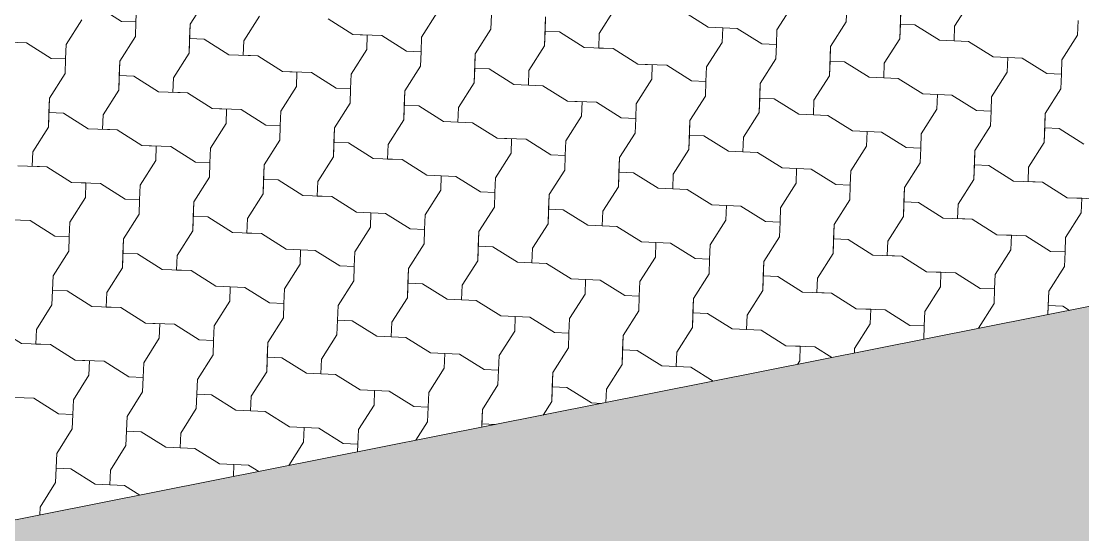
# Model space of a CAD drawing. Header units: metres. Extents: x -111189 to -108577, y -72951 to -72647.
# Drawn here: x -110709.098 to -110707.209, y -72944.428 to -72943.514 of the extents above; entities that cross this region are included whole.
import ezdxf

# ---------------------------------------------------------------- set-up
doc = ezdxf.new("R2010")
doc.units = ezdxf.units.M
doc.header["$MEASUREMENT"] = 0
doc.set_wipeout_variables(frame=1)
doc.linetypes.add('Dot & Dashed', pattern=[0.670278, 0.3175, -0.176389, 0, -0.176389])
doc.linetypes.add('Wipeout_Contour', pattern=[1, 0, -1])
for name, color, linetype in [('Planta Piso -1_1_01 - TERRENO PROPOSTO', 7, 'Continuous'), ('Planta Piso RC_1_0', 7, 'Continuous'), ('Planta Piso RC_1_02 - ESTRADAS', 7, 'Continuous'), ('Planta Piso RC_1_02 - PASSEIOS', 7, 'Continuous')]:
    doc.layers.add(name, color=color, linetype=linetype)

# ---------------------------------------------------------------- blocks, each defined once
blk = doc.blocks.new('*X142', base_point=(-110724.9594, -72968.689))
at = {"layer": 'Planta Piso RC_1_02 - PASSEIOS', "color": 253, "linetype": 'Continuous', "lineweight": 9, "ltscale": 1000}
for p, q in [((-110708.7972, -72943.5195), (-110708.7696, -72943.4758)), ((-110708.7972, -72943.5195), (-110708.7696, -72943.4758)), ((-110708.9634, -72943.4871), (-110708.9196, -72943.5147)), ((-110708.8927, -72943.4899), (-110708.8938, -72943.5157)), ((-110708.0694, -72943.5364), (-110708.0418, -72943.4926)), ((-110708.0694, -72943.5364), (-110708.0418, -72943.4926)), ((-110707.7533, -72943.5299), (-110707.7256, -72943.4862)), ((-110707.6301, -72943.5158), (-110707.6291, -72943.49)), ((-110707.6301, -72943.5158), (-110707.6291, -72943.49)), ((-110707.5346, -72943.5455), (-110707.5326, -72943.4938)), ((-110707.5326, -72943.4938), (-110707.5336, -72943.5197)), ((-110707.4371, -72943.5235), (-110707.4095, -72943.4797)), ((-110707.4371, -72943.5235), (-110707.4095, -72943.4797)), ((-110709.0179, -72943.5557), (-110708.9903, -72943.5119)), ((-110708.9196, -72943.5147), (-110708.8938, -72943.5157)), ((-110708.7017, -72943.5492), (-110708.6741, -72943.5055)), ((-110708.7017, -72943.5492), (-110708.6741, -72943.5055)), ((-110708.5517, -72943.5103), (-110708.508, -72943.5379)), ((-110708.5517, -72943.5103), (-110708.508, -72943.5379)), ((-110708.3856, -72943.5428), (-110708.3579, -72943.499)), ((-110708.2625, -72943.5287), (-110708.2614, -72943.5028)), ((-110708.2625, -72943.5287), (-110708.2614, -72943.5028)), ((-110708.167, -72943.5584), (-110708.1649, -72943.5067)), ((-110708.1649, -72943.5067), (-110708.1659, -72943.5325)), ((-110707.9194, -72943.4974), (-110707.8756, -72943.5251)), ((-110707.9194, -72943.4974), (-110707.8756, -72943.5251)), ((-110707.2185, -72943.5391), (-110707.2175, -72943.5132)), ((-110708.8948, -72943.5416), (-110708.8938, -72943.5157)), ((-110708.8948, -72943.5416), (-110708.8938, -72943.5157)), ((-110708.7993, -72943.5713), (-110708.7972, -72943.5195)), ((-110708.7972, -72943.5195), (-110708.7983, -72943.5454)), ((-110708.2901, -72943.5725), (-110708.2625, -72943.5287)), ((-110708.2901, -72943.5725), (-110708.2625, -72943.5287)), ((-110708.167, -72943.5584), (-110708.1659, -72943.5325)), ((-110708.1401, -72943.5336), (-110708.1659, -72943.5325)), ((-110708.1401, -72943.5336), (-110708.0963, -72943.5612)), ((-110707.8756, -72943.5251), (-110707.8498, -72943.5261)), ((-110707.8756, -72943.5251), (-110707.8239, -72943.5271)), ((-110707.8508, -72943.552), (-110707.8498, -72943.5261)), ((-110707.8239, -72943.5271), (-110707.7801, -72943.5548)), ((-110707.7533, -72943.5299), (-110707.7543, -72943.5558)), ((-110707.6578, -72943.5596), (-110707.6301, -72943.5158)), ((-110707.6578, -72943.5596), (-110707.6301, -72943.5158)), ((-110707.5346, -72943.5455), (-110707.5336, -72943.5197)), ((-110707.5078, -72943.5207), (-110707.5336, -72943.5197)), ((-110707.5078, -72943.5207), (-110707.464, -72943.5483)), ((-110707.4371, -72943.5235), (-110707.4381, -72943.5493)), ((-110707.4371, -72943.5235), (-110707.4381, -72943.5493)), ((-110709.1403, -72943.5508), (-110709.0886, -72943.5529)), ((-110709.0886, -72943.5529), (-110709.0448, -72943.5805)), ((-110708.9224, -72943.5854), (-110708.8948, -72943.5416)), ((-110708.9224, -72943.5854), (-110708.8948, -72943.5416)), ((-110708.7993, -72943.5713), (-110708.7983, -72943.5454)), ((-110708.7724, -72943.5464), (-110708.7983, -72943.5454)), ((-110708.7724, -72943.5464), (-110708.7286, -72943.5741)), ((-110708.7017, -72943.5492), (-110708.7028, -72943.5751)), ((-110708.7017, -72943.5492), (-110708.7028, -72943.5751)), ((-110708.508, -72943.5379), (-110708.4821, -72943.539)), ((-110708.508, -72943.5379), (-110708.4562, -72943.54)), ((-110708.4831, -72943.5648), (-110708.4821, -72943.539)), ((-110708.4562, -72943.54), (-110708.4125, -72943.5676)), ((-110708.3856, -72943.5428), (-110708.3866, -72943.5687)), ((-110708.0694, -72943.5364), (-110708.0704, -72943.5622)), ((-110708.0694, -72943.5364), (-110708.0704, -72943.5622)), ((-110707.8784, -72943.5957), (-110707.8508, -72943.552)), ((-110707.5623, -72943.5893), (-110707.5346, -72943.5455)), ((-110707.5623, -72943.5893), (-110707.5346, -72943.5455)), ((-110707.464, -72943.5483), (-110707.4123, -72943.5504)), ((-110707.4123, -72943.5504), (-110707.4381, -72943.5493)), ((-110707.4123, -72943.5504), (-110707.3685, -72943.578)), ((-110707.4123, -72943.5504), (-110707.3685, -72943.578)), ((-110707.2461, -72943.5829), (-110707.2185, -72943.5391)), ((-110709.0179, -72943.5557), (-110709.0189, -72943.5815)), ((-110708.8269, -72943.615), (-110708.7993, -72943.5713)), ((-110708.8269, -72943.615), (-110708.7993, -72943.5713)), ((-110708.5108, -72943.6086), (-110708.4831, -72943.5648)), ((-110708.4125, -72943.5676), (-110708.3866, -72943.5687)), ((-110708.3876, -72943.5945), (-110708.3866, -72943.5687)), ((-110708.3876, -72943.5945), (-110708.3866, -72943.5687)), ((-110708.1946, -72943.6022), (-110708.167, -72943.5584)), ((-110708.1946, -72943.6022), (-110708.167, -72943.5584)), ((-110708.0963, -72943.5612), (-110708.0446, -72943.5632)), ((-110708.0446, -72943.5632), (-110708.0704, -72943.5622)), ((-110708.0446, -72943.5632), (-110708.0008, -72943.5909)), ((-110708.0446, -72943.5632), (-110708.0008, -72943.5909)), ((-110707.7801, -72943.5548), (-110707.7543, -72943.5558)), ((-110707.7553, -72943.5816), (-110707.7543, -72943.5558)), ((-110707.7553, -72943.5816), (-110707.7543, -72943.5558)), ((-110707.6598, -72943.6113), (-110707.6578, -72943.5596)), ((-110707.6578, -72943.5596), (-110707.6588, -72943.5855)), ((-110709.0448, -72943.5805), (-110709.0189, -72943.5815)), ((-110709.02, -72943.6074), (-110709.0189, -72943.5815)), ((-110709.02, -72943.6074), (-110709.0189, -72943.5815)), ((-110708.9245, -72943.6371), (-110708.9224, -72943.5854)), ((-110708.9224, -72943.5854), (-110708.9234, -72943.6112)), ((-110708.7286, -72943.5741), (-110708.6769, -72943.5761)), ((-110708.6769, -72943.5761), (-110708.7028, -72943.5751)), ((-110708.6769, -72943.5761), (-110708.6331, -72943.6038)), ((-110708.6769, -72943.5761), (-110708.6331, -72943.6038)), ((-110708.2921, -72943.6242), (-110708.2901, -72943.5725)), ((-110708.2901, -72943.5725), (-110708.2911, -72943.5983)), ((-110708.0008, -72943.5909), (-110707.975, -72943.5919)), ((-110708.0008, -72943.5909), (-110707.9491, -72943.5929)), ((-110707.7829, -72943.6254), (-110707.7553, -72943.5816)), ((-110707.7829, -72943.6254), (-110707.7553, -72943.5816)), ((-110707.6598, -72943.6113), (-110707.6588, -72943.5855)), ((-110707.6329, -72943.5865), (-110707.6588, -72943.5855)), ((-110707.6329, -72943.5865), (-110707.5892, -72943.6141)), ((-110707.5623, -72943.5893), (-110707.5633, -72943.6152)), ((-110707.5623, -72943.5893), (-110707.5633, -72943.6152)), ((-110707.3685, -72943.578), (-110707.3426, -72943.579)), ((-110707.3685, -72943.578), (-110707.3168, -72943.5801)), ((-110707.3437, -72943.6049), (-110707.3426, -72943.579)), ((-110707.3168, -72943.5801), (-110707.273, -72943.6077)), ((-110707.2461, -72943.5829), (-110707.2471, -72943.6087)), ((-110709.0476, -72943.6512), (-110709.02, -72943.6074)), ((-110709.0476, -72943.6512), (-110709.02, -72943.6074)), ((-110708.6331, -72943.6038), (-110708.6073, -72943.6048)), ((-110708.6331, -72943.6038), (-110708.5814, -72943.6058)), ((-110708.6083, -72943.6306), (-110708.6073, -72943.6048)), ((-110708.5814, -72943.6058), (-110708.5376, -72943.6334)), ((-110708.5108, -72943.6086), (-110708.5118, -72943.6345)), ((-110708.4153, -72943.6383), (-110708.3876, -72943.5945)), ((-110708.4153, -72943.6383), (-110708.3876, -72943.5945)), ((-110708.2921, -72943.6242), (-110708.2911, -72943.5983)), ((-110708.2653, -72943.5994), (-110708.2911, -72943.5983)), ((-110708.2653, -72943.5994), (-110708.2215, -72943.627)), ((-110708.1946, -72943.6022), (-110708.1956, -72943.628)), ((-110708.1946, -72943.6022), (-110708.1956, -72943.628)), ((-110707.976, -72943.6178), (-110707.975, -72943.5919)), ((-110707.9491, -72943.5929), (-110707.9053, -72943.6206)), ((-110707.8784, -72943.5957), (-110707.8795, -72943.6216)), ((-110707.3713, -72943.6487), (-110707.3437, -72943.6049)), ((-110707.273, -72943.6077), (-110707.2471, -72943.6087)), ((-110707.2482, -72943.6346), (-110707.2471, -72943.6087)), ((-110707.2482, -72943.6346), (-110707.2471, -72943.6087)), ((-110708.9245, -72943.6371), (-110708.9234, -72943.6112)), ((-110708.8976, -72943.6122), (-110708.9234, -72943.6112)), ((-110708.8976, -72943.6122), (-110708.8538, -72943.6399)), ((-110708.8269, -72943.615), (-110708.8279, -72943.6409)), ((-110708.8269, -72943.615), (-110708.8279, -72943.6409)), ((-110708.3198, -72943.668), (-110708.2921, -72943.6242)), ((-110708.3198, -72943.668), (-110708.2921, -72943.6242)), ((-110708.2215, -72943.627), (-110708.1698, -72943.6291)), ((-110708.1698, -72943.6291), (-110708.1956, -72943.628)), ((-110708.0036, -72943.6615), (-110707.976, -72943.6178)), ((-110707.9053, -72943.6206), (-110707.8795, -72943.6216)), ((-110707.8805, -72943.6475), (-110707.8795, -72943.6216)), ((-110707.8805, -72943.6475), (-110707.8795, -72943.6216)), ((-110707.785, -72943.6771), (-110707.7829, -72943.6254)), ((-110707.7829, -72943.6254), (-110707.784, -72943.6513)), ((-110707.6875, -72943.6551), (-110707.6598, -72943.6113)), ((-110707.6875, -72943.6551), (-110707.6598, -72943.6113)), ((-110707.5892, -72943.6141), (-110707.5374, -72943.6162)), ((-110707.5374, -72943.6162), (-110707.5633, -72943.6152)), ((-110707.5374, -72943.6162), (-110707.4937, -72943.6438)), ((-110707.5374, -72943.6162), (-110707.4937, -72943.6438)), ((-110708.9521, -72943.6808), (-110708.9245, -72943.6371)), ((-110708.9521, -72943.6808), (-110708.9245, -72943.6371)), ((-110708.8538, -72943.6399), (-110708.8021, -72943.6419)), ((-110708.8021, -72943.6419), (-110708.8279, -72943.6409)), ((-110708.8021, -72943.6419), (-110708.7583, -72943.6696)), ((-110708.8021, -72943.6419), (-110708.7583, -72943.6696)), ((-110708.6359, -72943.6744), (-110708.6083, -72943.6306)), ((-110708.5376, -72943.6334), (-110708.5118, -72943.6345)), ((-110708.5128, -72943.6603), (-110708.5118, -72943.6345)), ((-110708.5128, -72943.6603), (-110708.5118, -72943.6345)), ((-110708.4173, -72943.69), (-110708.4153, -72943.6383)), ((-110708.4153, -72943.6383), (-110708.4163, -72943.6641)), ((-110708.1698, -72943.6291), (-110708.126, -72943.6567)), ((-110708.1698, -72943.6291), (-110708.126, -72943.6567)), ((-110707.9081, -72943.6912), (-110707.8805, -72943.6475)), ((-110707.9081, -72943.6912), (-110707.8805, -72943.6475)), ((-110707.4937, -72943.6438), (-110707.4678, -72943.6448)), ((-110707.4937, -72943.6438), (-110707.4419, -72943.6459)), ((-110707.4688, -72943.6707), (-110707.4678, -72943.6448)), ((-110707.4419, -72943.6459), (-110707.3982, -72943.6735)), ((-110707.2758, -72943.6783), (-110707.2482, -72943.6346)), ((-110707.2758, -72943.6783), (-110707.2482, -72943.6346)), ((-110709.0496, -72943.7029), (-110709.0476, -72943.6512)), ((-110709.0476, -72943.6512), (-110709.0486, -72943.677)), ((-110708.5404, -72943.7041), (-110708.5128, -72943.6603)), ((-110708.5404, -72943.7041), (-110708.5128, -72943.6603)), ((-110708.4173, -72943.69), (-110708.4163, -72943.6641)), ((-110708.3904, -72943.6652), (-110708.4163, -72943.6641)), ((-110708.3904, -72943.6652), (-110708.3467, -72943.6928)), ((-110708.126, -72943.6567), (-110708.1001, -72943.6577)), ((-110708.126, -72943.6567), (-110708.0743, -72943.6587)), ((-110708.1012, -72943.6836), (-110708.1001, -72943.6577)), ((-110708.0743, -72943.6587), (-110708.0305, -72943.6864)), ((-110708.0036, -72943.6615), (-110708.0046, -72943.6874)), ((-110707.785, -72943.6771), (-110707.784, -72943.6513)), ((-110707.7581, -72943.6523), (-110707.784, -72943.6513)), ((-110707.7581, -72943.6523), (-110707.7143, -72943.6799)), ((-110707.6875, -72943.6551), (-110707.6885, -72943.681)), ((-110707.6875, -72943.6551), (-110707.6885, -72943.681)), ((-110707.3713, -72943.6487), (-110707.3723, -72943.6745)), ((-110709.0496, -72943.7029), (-110709.0486, -72943.677)), ((-110709.0228, -72943.678), (-110709.0486, -72943.677)), ((-110709.0228, -72943.678), (-110708.979, -72943.7057)), ((-110708.9521, -72943.6808), (-110708.9531, -72943.7067)), ((-110708.9521, -72943.6808), (-110708.9531, -72943.7067)), ((-110708.7583, -72943.6696), (-110708.7325, -72943.6706)), ((-110708.7583, -72943.6696), (-110708.7066, -72943.6716)), ((-110708.7335, -72943.6964), (-110708.7325, -72943.6706)), ((-110708.7066, -72943.6716), (-110708.6628, -72943.6992)), ((-110708.6359, -72943.6744), (-110708.637, -72943.7003)), ((-110708.3198, -72943.668), (-110708.3208, -72943.6938)), ((-110708.3198, -72943.668), (-110708.3208, -72943.6938)), ((-110708.1288, -72943.7273), (-110708.1012, -72943.6836)), ((-110707.8126, -72943.7209), (-110707.785, -72943.6771)), ((-110707.8126, -72943.7209), (-110707.785, -72943.6771)), ((-110707.7143, -72943.6799), (-110707.6626, -72943.682)), ((-110707.6626, -72943.682), (-110707.6885, -72943.681)), ((-110707.6626, -72943.682), (-110707.6188, -72943.7096)), ((-110707.6626, -72943.682), (-110707.6188, -72943.7096)), ((-110707.4965, -72943.7145), (-110707.4688, -72943.6707)), ((-110707.3982, -72943.6735), (-110707.3723, -72943.6745)), ((-110707.3733, -72943.7004), (-110707.3723, -72943.6745)), ((-110707.3733, -72943.7004), (-110707.3723, -72943.6745)), ((-110707.2778, -72943.7301), (-110707.2758, -72943.6783)), ((-110707.2758, -72943.6783), (-110707.2768, -72943.7042)), ((-110709.0773, -72943.7467), (-110709.0496, -72943.7029)), ((-110709.0773, -72943.7467), (-110709.0496, -72943.7029)), ((-110708.7611, -72943.7402), (-110708.7335, -72943.6964)), ((-110708.6628, -72943.6992), (-110708.637, -72943.7003)), ((-110708.638, -72943.7261), (-110708.637, -72943.7003)), ((-110708.638, -72943.7261), (-110708.637, -72943.7003)), ((-110708.5425, -72943.7558), (-110708.5404, -72943.7041)), ((-110708.5404, -72943.7041), (-110708.5415, -72943.73)), ((-110708.445, -72943.7338), (-110708.4173, -72943.69)), ((-110708.445, -72943.7338), (-110708.4173, -72943.69)), ((-110708.3467, -72943.6928), (-110708.2949, -72943.6949)), ((-110708.2949, -72943.6949), (-110708.3208, -72943.6938)), ((-110708.2949, -72943.6949), (-110708.2512, -72943.7225)), ((-110708.2949, -72943.6949), (-110708.2512, -72943.7225)), ((-110708.0305, -72943.6864), (-110708.0046, -72943.6874)), ((-110708.0057, -72943.7133), (-110708.0046, -72943.6874)), ((-110708.0057, -72943.7133), (-110708.0046, -72943.6874)), ((-110707.9102, -72943.7429), (-110707.9081, -72943.6912)), ((-110707.9081, -72943.6912), (-110707.9091, -72943.7171)), ((-110707.401, -72943.7442), (-110707.3733, -72943.7004)), ((-110707.401, -72943.7442), (-110707.3733, -72943.7004)), ((-110707.2778, -72943.7301), (-110707.2768, -72943.7042)), ((-110707.251, -72943.7052), (-110707.2768, -72943.7042)), ((-110708.979, -72943.7057), (-110708.9273, -72943.7077)), ((-110708.9273, -72943.7077), (-110708.9531, -72943.7067)), ((-110708.9273, -72943.7077), (-110708.8835, -72943.7354)), ((-110708.9273, -72943.7077), (-110708.8835, -72943.7354)), ((-110708.2512, -72943.7225), (-110708.2253, -72943.7235)), ((-110708.2512, -72943.7225), (-110708.1994, -72943.7245)), ((-110708.0333, -72943.757), (-110708.0057, -72943.7133)), ((-110708.0333, -72943.757), (-110708.0057, -72943.7133)), ((-110707.9102, -72943.7429), (-110707.9091, -72943.7171)), ((-110707.8833, -72943.7181), (-110707.9091, -72943.7171)), ((-110707.8833, -72943.7181), (-110707.8395, -72943.7457)), ((-110707.8126, -72943.7209), (-110707.8137, -72943.7468)), ((-110707.8126, -72943.7209), (-110707.8137, -72943.7468)), ((-110707.6188, -72943.7096), (-110707.593, -72943.7106)), ((-110707.6188, -72943.7096), (-110707.5671, -72943.7117)), ((-110707.594, -72943.7365), (-110707.593, -72943.7106)), ((-110707.5671, -72943.7117), (-110707.5234, -72943.7393)), ((-110707.4965, -72943.7145), (-110707.4975, -72943.7403)), ((-110707.251, -72943.7052), (-110707.2072, -72943.7329)), ((-110708.8835, -72943.7354), (-110708.8576, -72943.7364)), ((-110708.8835, -72943.7354), (-110708.8318, -72943.7374)), ((-110708.8587, -72943.7623), (-110708.8576, -72943.7364)), ((-110708.8318, -72943.7374), (-110708.788, -72943.7651)), ((-110708.7611, -72943.7402), (-110708.7621, -72943.7661)), ((-110708.6656, -72943.7699), (-110708.638, -72943.7261)), ((-110708.6656, -72943.7699), (-110708.638, -72943.7261)), ((-110708.5425, -72943.7558), (-110708.5415, -72943.73)), ((-110708.5156, -72943.731), (-110708.5415, -72943.73)), ((-110708.5156, -72943.731), (-110708.4718, -72943.7586)), ((-110708.445, -72943.7338), (-110708.446, -72943.7596)), ((-110708.445, -72943.7338), (-110708.446, -72943.7596)), ((-110708.2263, -72943.7494), (-110708.2253, -72943.7235)), ((-110708.1994, -72943.7245), (-110708.1557, -72943.7522)), ((-110708.1288, -72943.7273), (-110708.1298, -72943.7532)), ((-110707.6216, -72943.7803), (-110707.594, -72943.7365)), ((-110707.5234, -72943.7393), (-110707.4975, -72943.7403)), ((-110707.4985, -72943.7662), (-110707.4975, -72943.7403)), ((-110707.4985, -72943.7662), (-110707.4975, -72943.7403)), ((-110707.3055, -72943.7738), (-110707.2778, -72943.7301)), ((-110707.3055, -72943.7738), (-110707.2778, -72943.7301)), ((-110709.0773, -72943.7467), (-110709.0783, -72943.7725)), ((-110709.0773, -72943.7467), (-110709.0783, -72943.7725)), ((-110708.5701, -72943.7996), (-110708.5425, -72943.7558)), ((-110708.5701, -72943.7996), (-110708.5425, -72943.7558)), ((-110708.4718, -72943.7586), (-110708.4201, -72943.7607)), ((-110708.4201, -72943.7607), (-110708.446, -72943.7596)), ((-110708.4201, -72943.7607), (-110708.3763, -72943.7883)), ((-110708.4201, -72943.7607), (-110708.3763, -72943.7883)), ((-110708.254, -72943.7931), (-110708.2263, -72943.7494)), ((-110708.1557, -72943.7522), (-110708.1298, -72943.7532)), ((-110708.1308, -72943.7791), (-110708.1298, -72943.7532)), ((-110708.1308, -72943.7791), (-110708.1298, -72943.7532)), ((-110708.0353, -72943.8088), (-110708.0333, -72943.757)), ((-110708.0333, -72943.757), (-110708.0343, -72943.7829)), ((-110707.9378, -72943.7867), (-110707.9102, -72943.7429)), ((-110707.9378, -72943.7867), (-110707.9102, -72943.7429)), ((-110707.8395, -72943.7457), (-110707.7878, -72943.7478)), ((-110707.7878, -72943.7478), (-110707.8137, -72943.7468)), ((-110707.7878, -72943.7478), (-110707.744, -72943.7754)), ((-110707.7878, -72943.7478), (-110707.744, -72943.7754)), ((-110707.403, -72943.7959), (-110707.401, -72943.7442)), ((-110707.401, -72943.7442), (-110707.402, -72943.77)), ((-110709.1042, -72943.7715), (-110709.0524, -72943.7735)), ((-110709.0524, -72943.7735), (-110709.0783, -72943.7725)), ((-110709.0524, -72943.7735), (-110709.0087, -72943.8012)), ((-110709.0524, -72943.7735), (-110709.0087, -72943.8012)), ((-110708.8863, -72943.806), (-110708.8587, -72943.7623)), ((-110708.788, -72943.7651), (-110708.7621, -72943.7661)), ((-110708.7632, -72943.7919), (-110708.7621, -72943.7661)), ((-110708.7632, -72943.7919), (-110708.7621, -72943.7661)), ((-110708.6677, -72943.8216), (-110708.6656, -72943.7699)), ((-110708.6656, -72943.7699), (-110708.6666, -72943.7958)), ((-110708.1585, -72943.8228), (-110708.1308, -72943.7791)), ((-110708.1585, -72943.8228), (-110708.1308, -72943.7791)), ((-110707.744, -72943.7754), (-110707.7182, -72943.7765)), ((-110707.744, -72943.7754), (-110707.6923, -72943.7775)), ((-110707.7192, -72943.8023), (-110707.7182, -72943.7765)), ((-110707.6923, -72943.7775), (-110707.6485, -72943.8051)), ((-110707.5262, -72943.81), (-110707.4985, -72943.7662)), ((-110707.5262, -72943.81), (-110707.4985, -72943.7662)), ((-110707.403, -72943.7959), (-110707.402, -72943.77)), ((-110707.3761, -72943.771), (-110707.402, -72943.77)), ((-110707.3761, -72943.771), (-110707.3324, -72943.7987)), ((-110707.3055, -72943.7738), (-110707.3065, -72943.7997)), ((-110707.3055, -72943.7738), (-110707.3065, -72943.7997)), ((-110708.7908, -72943.8357), (-110708.7632, -72943.7919)), ((-110708.7908, -72943.8357), (-110708.7632, -72943.7919)), ((-110708.6677, -72943.8216), (-110708.6666, -72943.7958)), ((-110708.6408, -72943.7968), (-110708.6666, -72943.7958)), ((-110708.6408, -72943.7968), (-110708.597, -72943.8244)), ((-110708.3763, -72943.7883), (-110708.3505, -72943.7893)), ((-110708.3763, -72943.7883), (-110708.3246, -72943.7904)), ((-110708.3515, -72943.8152), (-110708.3505, -72943.7893)), ((-110708.3246, -72943.7904), (-110708.2809, -72943.818)), ((-110708.254, -72943.7931), (-110708.255, -72943.819)), ((-110708.0353, -72943.8088), (-110708.0343, -72943.7829)), ((-110708.0085, -72943.7839), (-110708.0343, -72943.7829)), ((-110708.0085, -72943.7839), (-110707.9647, -72943.8115)), ((-110707.9378, -72943.7867), (-110707.9388, -72943.8126)), ((-110707.9378, -72943.7867), (-110707.9388, -72943.8126)), ((-110707.6216, -72943.7803), (-110707.6227, -72943.8061)), ((-110707.4307, -72943.8396), (-110707.403, -72943.7959)), ((-110707.4307, -72943.8396), (-110707.403, -72943.7959)), ((-110707.3324, -72943.7987), (-110707.2806, -72943.8007)), ((-110709.0087, -72943.8012), (-110708.9828, -72943.8022)), ((-110709.0087, -72943.8012), (-110708.9569, -72943.8032)), ((-110708.9838, -72943.8281), (-110708.9828, -72943.8022)), ((-110708.9569, -72943.8032), (-110708.9132, -72943.8309)), ((-110708.8863, -72943.806), (-110708.8873, -72943.8319)), ((-110708.5701, -72943.7996), (-110708.5712, -72943.8254)), ((-110708.5701, -72943.7996), (-110708.5712, -72943.8254)), ((-110708.3791, -72943.859), (-110708.3515, -72943.8152)), ((-110708.063, -72943.8525), (-110708.0353, -72943.8088)), ((-110708.063, -72943.8525), (-110708.0353, -72943.8088)), ((-110707.9647, -72943.8115), (-110707.913, -72943.8136)), ((-110707.913, -72943.8136), (-110707.9388, -72943.8126)), ((-110707.913, -72943.8136), (-110707.8692, -72943.8412)), ((-110707.913, -72943.8136), (-110707.8692, -72943.8412)), ((-110707.7468, -72943.8461), (-110707.7192, -72943.8023)), ((-110707.6485, -72943.8051), (-110707.6227, -72943.8061)), ((-110707.6237, -72943.832), (-110707.6227, -72943.8061)), ((-110707.6237, -72943.832), (-110707.6227, -72943.8061)), ((-110707.5282, -72943.8617), (-110707.5262, -72943.81)), ((-110707.5262, -72943.81), (-110707.5272, -72943.8358)), ((-110707.2806, -72943.8007), (-110707.3065, -72943.7997)), ((-110707.2806, -72943.8007), (-110707.2369, -72943.8284)), ((-110707.2806, -72943.8007), (-110707.2369, -72943.8284)), ((-110709.0115, -72943.8718), (-110708.9838, -72943.8281)), ((-110708.9132, -72943.8309), (-110708.8873, -72943.8319)), ((-110708.8883, -72943.8577), (-110708.8873, -72943.8319)), ((-110708.8883, -72943.8577), (-110708.8873, -72943.8319)), ((-110708.7928, -72943.8874), (-110708.7908, -72943.8357)), ((-110708.7908, -72943.8357), (-110708.7918, -72943.8616)), ((-110708.6953, -72943.8654), (-110708.6677, -72943.8216)), ((-110708.6953, -72943.8654), (-110708.6677, -72943.8216)), ((-110708.597, -72943.8244), (-110708.5453, -72943.8265)), ((-110708.5453, -72943.8265), (-110708.5712, -72943.8254)), ((-110708.5453, -72943.8265), (-110708.5015, -72943.8541)), ((-110708.5453, -72943.8265), (-110708.5015, -72943.8541)), ((-110708.2809, -72943.818), (-110708.255, -72943.819)), ((-110708.256, -72943.8449), (-110708.255, -72943.819)), ((-110708.256, -72943.8449), (-110708.255, -72943.819)), ((-110708.1605, -72943.8746), (-110708.1585, -72943.8228)), ((-110708.1585, -72943.8228), (-110708.1595, -72943.8487)), ((-110707.6513, -72943.8758), (-110707.6237, -72943.832)), ((-110707.6513, -72943.8758), (-110707.6237, -72943.832)), ((-110707.5282, -72943.8617), (-110707.5272, -72943.8358)), ((-110707.5013, -72943.8368), (-110707.5272, -72943.8358)), ((-110707.2369, -72943.8284), (-110707.211, -72943.8294)), ((-110707.2369, -72943.8284), (-110707.1852, -72943.8304)), ((-110707.212, -72943.8552), (-110707.211, -72943.8294)), ((-110708.5015, -72943.8541), (-110708.4757, -72943.8551)), ((-110708.5015, -72943.8541), (-110708.4498, -72943.8562)), ((-110708.4767, -72943.881), (-110708.4757, -72943.8551)), ((-110708.2837, -72943.8886), (-110708.256, -72943.8449)), ((-110708.2837, -72943.8886), (-110708.256, -72943.8449)), ((-110708.1605, -72943.8746), (-110708.1595, -72943.8487)), ((-110708.1336, -72943.8497), (-110708.1595, -72943.8487)), ((-110708.1336, -72943.8497), (-110708.0899, -72943.8774)), ((-110708.063, -72943.8525), (-110708.064, -72943.8784)), ((-110708.063, -72943.8525), (-110708.064, -72943.8784)), ((-110707.8692, -72943.8412), (-110707.8433, -72943.8423)), ((-110707.8692, -72943.8412), (-110707.8175, -72943.8433)), ((-110707.8444, -72943.8681), (-110707.8433, -72943.8423)), ((-110707.8175, -72943.8433), (-110707.7737, -72943.8709)), ((-110707.7468, -72943.8461), (-110707.7478, -72943.8719)), ((-110707.5013, -72943.8368), (-110707.4575, -72943.8645)), ((-110707.4307, -72943.8396), (-110707.4317, -72943.8655)), ((-110707.4307, -72943.8396), (-110707.4317, -72943.8655)), ((-110707.2397, -72943.899), (-110707.212, -72943.8552)), ((-110709.1338, -72943.867), (-110709.0821, -72943.869)), ((-110709.0821, -72943.869), (-110709.0384, -72943.8967)), ((-110709.0115, -72943.8718), (-110709.0125, -72943.8977)), ((-110708.916, -72943.9015), (-110708.8883, -72943.8577)), ((-110708.916, -72943.9015), (-110708.8883, -72943.8577)), ((-110708.7928, -72943.8874), (-110708.7918, -72943.8616)), ((-110708.766, -72943.8626), (-110708.7918, -72943.8616)), ((-110708.766, -72943.8626), (-110708.7222, -72943.8902)), ((-110708.6953, -72943.8654), (-110708.6963, -72943.8913)), ((-110708.6953, -72943.8654), (-110708.6963, -72943.8913)), ((-110708.4498, -72943.8562), (-110708.406, -72943.8838)), ((-110708.3791, -72943.859), (-110708.3802, -72943.8848)), ((-110707.872, -72943.9119), (-110707.8444, -72943.8681)), ((-110707.7737, -72943.8709), (-110707.7478, -72943.8719)), ((-110707.7489, -72943.8978), (-110707.7478, -72943.8719)), ((-110707.7489, -72943.8978), (-110707.7478, -72943.8719)), ((-110707.5558, -72943.9055), (-110707.5282, -72943.8617)), ((-110707.5558, -72943.9055), (-110707.5282, -72943.8617)), ((-110707.4575, -72943.8645), (-110707.4058, -72943.8665)), ((-110707.4058, -72943.8665), (-110707.4317, -72943.8655)), ((-110707.4058, -72943.8665), (-110707.3621, -72943.8942)), ((-110707.4058, -72943.8665), (-110707.3621, -72943.8942)), ((-110708.8205, -72943.9312), (-110708.7928, -72943.8874)), ((-110708.8205, -72943.9312), (-110708.7928, -72943.8874)), ((-110708.7222, -72943.8902), (-110708.6705, -72943.8923)), ((-110708.6705, -72943.8923), (-110708.6963, -72943.8913)), ((-110708.6705, -72943.8923), (-110708.6267, -72943.9199)), ((-110708.6705, -72943.8923), (-110708.6267, -72943.9199)), ((-110708.5043, -72943.9248), (-110708.4767, -72943.881)), ((-110708.406, -72943.8838), (-110708.3802, -72943.8848)), ((-110708.3812, -72943.9107), (-110708.3802, -72943.8848)), ((-110708.3812, -72943.9107), (-110708.3802, -72943.8848)), ((-110708.2857, -72943.9404), (-110708.2837, -72943.8886)), ((-110708.2837, -72943.8886), (-110708.2847, -72943.9145)), ((-110708.1882, -72943.9183), (-110708.1605, -72943.8746)), ((-110708.1882, -72943.9183), (-110708.1605, -72943.8746)), ((-110708.0899, -72943.8774), (-110708.0381, -72943.8794)), ((-110708.0381, -72943.8794), (-110708.064, -72943.8784)), ((-110708.0381, -72943.8794), (-110707.9944, -72943.907)), ((-110708.0381, -72943.8794), (-110707.9944, -72943.907)), ((-110707.6534, -72943.9275), (-110707.6513, -72943.8758)), ((-110707.6513, -72943.8758), (-110707.6524, -72943.9016)), ((-110709.0384, -72943.8967), (-110709.0125, -72943.8977)), ((-110709.0135, -72943.9236), (-110709.0125, -72943.8977)), ((-110709.0135, -72943.9236), (-110709.0125, -72943.8977)), ((-110708.918, -72943.9532), (-110708.916, -72943.9015)), ((-110708.916, -72943.9015), (-110708.917, -72943.9274)), ((-110708.4088, -72943.9544), (-110708.3812, -72943.9107)), ((-110708.4088, -72943.9544), (-110708.3812, -72943.9107)), ((-110707.9944, -72943.907), (-110707.9685, -72943.9081)), ((-110707.9944, -72943.907), (-110707.9427, -72943.9091)), ((-110707.9695, -72943.9339), (-110707.9685, -72943.9081)), ((-110707.9427, -72943.9091), (-110707.8989, -72943.9367)), ((-110707.872, -72943.9119), (-110707.873, -72943.9378)), ((-110707.7765, -72943.9416), (-110707.7489, -72943.8978)), ((-110707.7765, -72943.9416), (-110707.7489, -72943.8978)), ((-110707.6534, -72943.9275), (-110707.6524, -72943.9016)), ((-110707.6265, -72943.9027), (-110707.6524, -72943.9016)), ((-110707.6265, -72943.9027), (-110707.5827, -72943.9303)), ((-110707.5558, -72943.9055), (-110707.5569, -72943.9313)), ((-110707.5558, -72943.9055), (-110707.5569, -72943.9313)), ((-110707.3621, -72943.8942), (-110707.3362, -72943.8952)), ((-110707.3621, -72943.8942), (-110707.3103, -72943.8962)), ((-110707.3372, -72943.9211), (-110707.3362, -72943.8952)), ((-110707.3103, -72943.8962), (-110707.2666, -72943.9239)), ((-110707.2397, -72943.899), (-110707.2407, -72943.9249)), ((-110709.0412, -72943.9673), (-110709.0135, -72943.9236)), ((-110709.0412, -72943.9673), (-110709.0135, -72943.9236)), ((-110708.918, -72943.9532), (-110708.917, -72943.9274)), ((-110708.8911, -72943.9284), (-110708.917, -72943.9274)), ((-110708.8911, -72943.9284), (-110708.8474, -72943.956)), ((-110708.8205, -72943.9312), (-110708.8215, -72943.9571)), ((-110708.8205, -72943.9312), (-110708.8215, -72943.9571)), ((-110708.6267, -72943.9199), (-110708.6008, -72943.9209)), ((-110708.6267, -72943.9199), (-110708.575, -72943.922)), ((-110708.6019, -72943.9468), (-110708.6008, -72943.9209)), ((-110708.575, -72943.922), (-110708.5312, -72943.9496)), ((-110708.5043, -72943.9248), (-110708.5053, -72943.9506)), ((-110708.2857, -72943.9404), (-110708.2847, -72943.9145)), ((-110708.2588, -72943.9155), (-110708.2847, -72943.9145)), ((-110708.2588, -72943.9155), (-110708.215, -72943.9432)), ((-110708.1882, -72943.9183), (-110708.1892, -72943.9442)), ((-110708.1882, -72943.9183), (-110708.1892, -72943.9442)), ((-110707.681, -72943.9713), (-110707.6534, -72943.9275)), ((-110707.681, -72943.9713), (-110707.6534, -72943.9275)), ((-110707.5827, -72943.9303), (-110707.531, -72943.9323)), ((-110707.3649, -72943.9648), (-110707.3372, -72943.9211)), ((-110707.2666, -72943.9239), (-110707.2407, -72943.9249)), ((-110707.2417, -72943.9507), (-110707.2407, -72943.9249)), ((-110707.2417, -72943.9507), (-110707.2407, -72943.9249)), ((-110708.6295, -72943.9906), (-110708.6019, -72943.9468)), ((-110708.5312, -72943.9496), (-110708.5053, -72943.9506)), ((-110708.3133, -72943.9841), (-110708.2857, -72943.9404)), ((-110708.3133, -72943.9841), (-110708.2857, -72943.9404)), ((-110708.215, -72943.9432), (-110708.1633, -72943.9452)), ((-110708.1633, -72943.9452), (-110708.1892, -72943.9442)), ((-110708.1633, -72943.9452), (-110708.1196, -72943.9728)), ((-110708.1633, -72943.9452), (-110708.1196, -72943.9728)), ((-110707.9972, -72943.9777), (-110707.9695, -72943.9339)), ((-110707.8989, -72943.9367), (-110707.873, -72943.9378)), ((-110707.874, -72943.9636), (-110707.873, -72943.9378)), ((-110707.874, -72943.9636), (-110707.873, -72943.9378)), ((-110707.7786, -72943.9933), (-110707.7765, -72943.9416)), ((-110707.7765, -72943.9416), (-110707.7775, -72943.9674)), ((-110707.531, -72943.9323), (-110707.5569, -72943.9313)), ((-110707.531, -72943.9323), (-110707.4872, -72943.96)), ((-110707.531, -72943.9323), (-110707.4872, -72943.96)), ((-110709.0432, -72944.019), (-110709.0412, -72943.9673)), ((-110709.0412, -72943.9673), (-110709.0422, -72943.9932)), ((-110708.9457, -72943.997), (-110708.918, -72943.9532)), ((-110708.9457, -72943.997), (-110708.918, -72943.9532)), ((-110708.8474, -72943.956), (-110708.7956, -72943.9581)), ((-110708.7956, -72943.9581), (-110708.8215, -72943.9571)), ((-110708.7956, -72943.9581), (-110708.7519, -72943.9857)), ((-110708.7956, -72943.9581), (-110708.7519, -72943.9857)), ((-110708.5064, -72943.9765), (-110708.5053, -72943.9506)), ((-110708.5064, -72943.9765), (-110708.5053, -72943.9506)), ((-110708.4109, -72944.0062), (-110708.4088, -72943.9544)), ((-110708.4088, -72943.9544), (-110708.4099, -72943.9803)), ((-110707.9017, -72944.0074), (-110707.874, -72943.9636)), ((-110707.9017, -72944.0074), (-110707.874, -72943.9636)), ((-110707.7786, -72943.9933), (-110707.7775, -72943.9674)), ((-110707.7517, -72943.9685), (-110707.7775, -72943.9674)), ((-110707.7517, -72943.9685), (-110707.7079, -72943.9961)), ((-110707.4872, -72943.96), (-110707.4614, -72943.961)), ((-110707.4872, -72943.96), (-110707.4355, -72943.962)), ((-110707.4624, -72943.9869), (-110707.4614, -72943.961)), ((-110707.4355, -72943.962), (-110707.3917, -72943.9897)), ((-110707.3649, -72943.9648), (-110707.3659, -72943.9907)), ((-110707.2694, -72943.9945), (-110707.2417, -72943.9507)), ((-110707.2694, -72943.9945), (-110707.2417, -72943.9507)), ((-110708.7519, -72943.9857), (-110708.726, -72943.9867)), ((-110708.7519, -72943.9857), (-110708.7002, -72943.9878)), ((-110708.727, -72944.0126), (-110708.726, -72943.9867)), ((-110708.7002, -72943.9878), (-110708.6564, -72944.0154)), ((-110708.534, -72944.0203), (-110708.5064, -72943.9765)), ((-110708.534, -72944.0203), (-110708.5064, -72943.9765)), ((-110708.4109, -72944.0062), (-110708.4099, -72943.9803)), ((-110708.384, -72943.9813), (-110708.4099, -72943.9803)), ((-110708.384, -72943.9813), (-110708.3402, -72944.009)), ((-110708.3133, -72943.9841), (-110708.3144, -72944.01)), ((-110708.3133, -72943.9841), (-110708.3144, -72944.01)), ((-110708.1196, -72943.9728), (-110708.0937, -72943.9739)), ((-110708.1196, -72943.9728), (-110708.0678, -72943.9749)), ((-110708.0947, -72943.9997), (-110708.0937, -72943.9739)), ((-110708.0678, -72943.9749), (-110708.0241, -72944.0025)), ((-110707.9972, -72943.9777), (-110707.9982, -72944.0036)), ((-110707.681, -72943.9713), (-110707.682, -72943.9971)), ((-110707.681, -72943.9713), (-110707.682, -72943.9971)), ((-110707.49, -72944.0306), (-110707.4624, -72943.9869)), ((-110709.0432, -72944.019), (-110709.0422, -72943.9932)), ((-110709.0163, -72943.9942), (-110709.0422, -72943.9932)), ((-110709.0163, -72943.9942), (-110708.9725, -72944.0218)), ((-110708.9457, -72943.997), (-110708.9467, -72944.0229)), ((-110708.9457, -72943.997), (-110708.9467, -72944.0229)), ((-110708.6295, -72943.9906), (-110708.6305, -72944.0164)), ((-110708.4385, -72944.0499), (-110708.4109, -72944.0062)), ((-110708.4385, -72944.0499), (-110708.4109, -72944.0062)), ((-110708.1224, -72944.0435), (-110708.0947, -72943.9997)), ((-110708.0241, -72944.0025), (-110707.9982, -72944.0036)), ((-110707.9992, -72944.0294), (-110707.9982, -72944.0036)), ((-110707.9992, -72944.0294), (-110707.9982, -72944.0036)), ((-110707.8062, -72944.0371), (-110707.7786, -72943.9933)), ((-110707.8062, -72944.0371), (-110707.7786, -72943.9933)), ((-110707.7079, -72943.9961), (-110707.6562, -72943.9981)), ((-110707.6562, -72943.9981), (-110707.682, -72943.9971)), ((-110707.6562, -72943.9981), (-110707.6124, -72944.0258)), ((-110707.6562, -72943.9981), (-110707.6124, -72944.0258)), ((-110707.3917, -72943.9897), (-110707.3659, -72943.9907)), ((-110707.3669, -72944.0165), (-110707.3659, -72943.9907)), ((-110707.3669, -72944.0165), (-110707.3659, -72943.9907)), ((-110707.271, -72944.0363), (-110707.2694, -72943.9945)), ((-110707.2694, -72943.9945), (-110707.2704, -72944.0204)), ((-110709.0708, -72944.0628), (-110709.0432, -72944.019)), ((-110709.0708, -72944.0628), (-110709.0432, -72944.019)), ((-110708.9725, -72944.0218), (-110708.9208, -72944.0239)), ((-110708.9208, -72944.0239), (-110708.9467, -72944.0229)), ((-110708.9208, -72944.0239), (-110708.8771, -72944.0515)), ((-110708.9208, -72944.0239), (-110708.8771, -72944.0515)), ((-110708.7547, -72944.0564), (-110708.727, -72944.0126)), ((-110708.6564, -72944.0154), (-110708.6305, -72944.0164)), ((-110708.6315, -72944.0423), (-110708.6305, -72944.0164)), ((-110708.6315, -72944.0423), (-110708.6305, -72944.0164)), ((-110708.5361, -72944.072), (-110708.534, -72944.0203)), ((-110708.534, -72944.0203), (-110708.535, -72944.0461)), ((-110708.3402, -72944.009), (-110708.2885, -72944.011)), ((-110708.2885, -72944.011), (-110708.3144, -72944.01)), ((-110708.2885, -72944.011), (-110708.2447, -72944.0387)), ((-110708.2885, -72944.011), (-110708.2447, -72944.0387)), ((-110707.9037, -72944.0591), (-110707.9017, -72944.0074)), ((-110707.9017, -72944.0074), (-110707.9027, -72944.0332)), ((-110707.3945, -72944.0603), (-110707.3669, -72944.0165)), ((-110707.3945, -72944.0603), (-110707.3669, -72944.0165)), ((-110707.271, -72944.0363), (-110707.2704, -72944.0204)), ((-110707.2445, -72944.0214), (-110707.2704, -72944.0204)), ((-110707.2445, -72944.0214), (-110707.2329, -72944.0288)), ((-110708.6592, -72944.0861), (-110708.6315, -72944.0423)), ((-110708.6592, -72944.0861), (-110708.6315, -72944.0423)), ((-110708.2447, -72944.0387), (-110708.2189, -72944.0397)), ((-110708.2447, -72944.0387), (-110708.193, -72944.0407)), ((-110708.2199, -72944.0655), (-110708.2189, -72944.0397)), ((-110708.193, -72944.0407), (-110708.1492, -72944.0683)), ((-110708.1224, -72944.0435), (-110708.1234, -72944.0694)), ((-110708.0269, -72944.0732), (-110707.9992, -72944.0294)), ((-110708.0269, -72944.0732), (-110707.9992, -72944.0294)), ((-110707.9037, -72944.0591), (-110707.9027, -72944.0332)), ((-110707.8768, -72944.0343), (-110707.9027, -72944.0332)), ((-110707.8768, -72944.0343), (-110707.8331, -72944.0619)), ((-110707.8062, -72944.0371), (-110707.8072, -72944.0629)), ((-110707.8062, -72944.0371), (-110707.8072, -72944.0629)), ((-110707.6124, -72944.0258), (-110707.5865, -72944.0268)), ((-110707.6124, -72944.0258), (-110707.5607, -72944.0278)), ((-110707.5876, -72944.0527), (-110707.5865, -72944.0268)), ((-110707.5607, -72944.0278), (-110707.5169, -72944.0555)), ((-110707.49, -72944.0306), (-110707.4911, -72944.0565)), ((-110709.1415, -72944.06), (-110709.0977, -72944.0877)), ((-110709.0708, -72944.0628), (-110709.0719, -72944.0887)), ((-110709.0708, -72944.0628), (-110709.0719, -72944.0887)), ((-110708.8771, -72944.0515), (-110708.8512, -72944.0526)), ((-110708.8771, -72944.0515), (-110708.8253, -72944.0536)), ((-110708.8522, -72944.0784), (-110708.8512, -72944.0526)), ((-110708.8253, -72944.0536), (-110708.7816, -72944.0812)), ((-110708.7547, -72944.0564), (-110708.7557, -72944.0822)), ((-110708.5361, -72944.072), (-110708.535, -72944.0461)), ((-110708.5092, -72944.0471), (-110708.535, -72944.0461)), ((-110708.5092, -72944.0471), (-110708.4654, -72944.0748)), ((-110708.4385, -72944.0499), (-110708.4395, -72944.0758)), ((-110708.4385, -72944.0499), (-110708.4395, -72944.0758)), ((-110707.9314, -72944.1029), (-110707.9037, -72944.0591)), ((-110707.9314, -72944.1029), (-110707.9037, -72944.0591)), ((-110707.8331, -72944.0619), (-110707.7814, -72944.064)), ((-110707.7814, -72944.064), (-110707.8072, -72944.0629)), ((-110707.6152, -72944.0964), (-110707.5876, -72944.0527)), ((-110707.5169, -72944.0555), (-110707.4911, -72944.0565)), ((-110707.492, -72944.0803), (-110707.4911, -72944.0565)), ((-110707.492, -72944.0803), (-110707.4911, -72944.0565)), ((-110707.3946, -72944.0609), (-110707.3945, -72944.0603)), ((-110707.3945, -72944.0603), (-110707.3946, -72944.0609)), ((-110708.8799, -72944.1222), (-110708.8522, -72944.0784)), ((-110708.7816, -72944.0812), (-110708.7557, -72944.0822)), ((-110708.7567, -72944.1081), (-110708.7557, -72944.0822)), ((-110708.7567, -72944.1081), (-110708.7557, -72944.0822)), ((-110708.5637, -72944.1157), (-110708.5361, -72944.072)), ((-110708.5637, -72944.1157), (-110708.5361, -72944.072)), ((-110708.4654, -72944.0748), (-110708.4137, -72944.0768)), ((-110708.4137, -72944.0768), (-110708.4395, -72944.0758)), ((-110708.4137, -72944.0768), (-110708.3699, -72944.1045)), ((-110708.4137, -72944.0768), (-110708.3699, -72944.1045)), ((-110708.2475, -72944.1093), (-110708.2199, -72944.0655)), ((-110708.1492, -72944.0683), (-110708.1234, -72944.0694)), ((-110708.1244, -72944.0952), (-110708.1234, -72944.0694)), ((-110708.1244, -72944.0952), (-110708.1234, -72944.0694)), ((-110708.0289, -72944.1249), (-110708.0269, -72944.0732)), ((-110708.0269, -72944.0732), (-110708.0279, -72944.0991)), ((-110707.7814, -72944.064), (-110707.7376, -72944.0916)), ((-110707.7814, -72944.064), (-110707.7376, -72944.0916)), ((-110709.0977, -72944.0877), (-110709.046, -72944.0897)), ((-110709.046, -72944.0897), (-110709.0719, -72944.0887)), ((-110709.046, -72944.0897), (-110709.0022, -72944.1173)), ((-110709.046, -72944.0897), (-110709.0022, -72944.1173)), ((-110708.6612, -72944.1378), (-110708.6592, -72944.0861)), ((-110708.6592, -72944.0861), (-110708.6602, -72944.1119)), ((-110708.152, -72944.139), (-110708.1244, -72944.0952)), ((-110708.152, -72944.139), (-110708.1244, -72944.0952)), ((-110708.0289, -72944.1249), (-110708.0279, -72944.0991)), ((-110708.002, -72944.1001), (-110708.0279, -72944.0991)), ((-110708.002, -72944.1001), (-110707.9583, -72944.1277)), ((-110707.7376, -72944.0916), (-110707.7117, -72944.0926)), ((-110707.7376, -72944.0916), (-110707.6859, -72944.0936)), ((-110707.7127, -72944.1185), (-110707.7117, -72944.0926)), ((-110707.6859, -72944.0936), (-110707.6556, -72944.1128)), ((-110707.6152, -72944.0964), (-110707.6155, -72944.1048)), ((-110709.0022, -72944.1173), (-110708.9764, -72944.1184)), ((-110709.0022, -72944.1173), (-110708.9505, -72944.1194)), ((-110708.9774, -72944.1442), (-110708.9764, -72944.1184)), ((-110708.9505, -72944.1194), (-110708.9067, -72944.147)), ((-110708.7844, -72944.1519), (-110708.7567, -72944.1081)), ((-110708.7844, -72944.1519), (-110708.7567, -72944.1081)), ((-110708.6612, -72944.1378), (-110708.6602, -72944.1119)), ((-110708.6343, -72944.113), (-110708.6602, -72944.1119)), ((-110708.6343, -72944.113), (-110708.5906, -72944.1406)), ((-110708.5637, -72944.1157), (-110708.5647, -72944.1416)), ((-110708.5637, -72944.1157), (-110708.5647, -72944.1416)), ((-110708.3699, -72944.1045), (-110708.344, -72944.1055)), ((-110708.3699, -72944.1045), (-110708.3182, -72944.1065)), ((-110708.3451, -72944.1314), (-110708.344, -72944.1055)), ((-110708.3182, -72944.1065), (-110708.2744, -72944.1341)), ((-110708.2475, -72944.1093), (-110708.2486, -72944.1352)), ((-110707.9314, -72944.1029), (-110707.9324, -72944.1287)), ((-110707.9314, -72944.1029), (-110707.9324, -72944.1287)), ((-110707.7168, -72944.1249), (-110707.7127, -72944.1185)), ((-110708.8799, -72944.1222), (-110708.8809, -72944.148)), ((-110708.6889, -72944.1816), (-110708.6612, -72944.1378)), ((-110708.6889, -72944.1816), (-110708.6612, -72944.1378)), ((-110708.3727, -72944.1751), (-110708.3451, -72944.1314)), ((-110708.2744, -72944.1341), (-110708.2486, -72944.1352)), ((-110708.2496, -72944.161), (-110708.2486, -72944.1352)), ((-110708.2496, -72944.161), (-110708.2486, -72944.1352)), ((-110708.0565, -72944.1687), (-110708.0289, -72944.1249)), ((-110708.0565, -72944.1687), (-110708.0289, -72944.1249)), ((-110707.9583, -72944.1277), (-110707.9065, -72944.1298)), ((-110707.9065, -72944.1298), (-110707.9324, -72944.1287)), ((-110707.9065, -72944.1298), (-110707.8669, -72944.1548)), ((-110707.9065, -72944.1298), (-110707.8669, -72944.1548)), ((-110709.005, -72944.188), (-110708.9774, -72944.1442)), ((-110708.9067, -72944.147), (-110708.8809, -72944.148)), ((-110708.8819, -72944.1739), (-110708.8809, -72944.148)), ((-110708.8819, -72944.1739), (-110708.8809, -72944.148)), ((-110708.7864, -72944.2036), (-110708.7844, -72944.1519)), ((-110708.7844, -72944.1519), (-110708.7854, -72944.1777)), ((-110708.5906, -72944.1406), (-110708.5389, -72944.1426)), ((-110708.5389, -72944.1426), (-110708.5647, -72944.1416)), ((-110708.5389, -72944.1426), (-110708.4951, -72944.1703)), ((-110708.5389, -72944.1426), (-110708.4951, -72944.1703)), ((-110708.1541, -72944.1907), (-110708.152, -72944.139)), ((-110708.152, -72944.139), (-110708.1531, -72944.1649)), ((-110708.9095, -72944.2177), (-110708.8819, -72944.1739)), ((-110708.9095, -72944.2177), (-110708.8819, -72944.1739)), ((-110708.4951, -72944.1703), (-110708.4692, -72944.1713)), ((-110708.4951, -72944.1703), (-110708.4434, -72944.1723)), ((-110708.4702, -72944.1972), (-110708.4692, -72944.1713)), ((-110708.4434, -72944.1723), (-110708.3996, -72944.2)), ((-110708.3727, -72944.1751), (-110708.3737, -72944.201)), ((-110708.2772, -72944.2048), (-110708.2496, -72944.161)), ((-110708.2772, -72944.2048), (-110708.2496, -72944.161)), ((-110708.1541, -72944.1907), (-110708.1531, -72944.1649)), ((-110708.1272, -72944.1659), (-110708.1531, -72944.1649)), ((-110708.1272, -72944.1659), (-110708.0834, -72944.1935)), ((-110708.0565, -72944.1687), (-110708.0575, -72944.1927)), ((-110708.0565, -72944.1687), (-110708.0575, -72944.1927)), ((-110709.1274, -72944.1831), (-110709.0757, -72944.1852)), ((-110709.0757, -72944.1852), (-110709.0319, -72944.2128)), ((-110709.005, -72944.188), (-110709.0061, -72944.2139)), ((-110708.7864, -72944.2036), (-110708.7854, -72944.1777)), ((-110708.7595, -72944.1788), (-110708.7854, -72944.1777)), ((-110708.7595, -72944.1788), (-110708.7158, -72944.2064)), ((-110708.6889, -72944.1816), (-110708.6899, -72944.2074)), ((-110708.6889, -72944.1816), (-110708.6899, -72944.2074)), ((-110708.1693, -72944.2149), (-110708.1541, -72944.1907)), ((-110708.1693, -72944.2149), (-110708.1541, -72944.1907)), ((-110708.0834, -72944.1935), (-110708.0654, -72944.1942)), ((-110709.0319, -72944.2128), (-110709.0061, -72944.2139)), ((-110709.0071, -72944.2397), (-110709.0061, -72944.2139)), ((-110709.0071, -72944.2397), (-110709.0061, -72944.2139)), ((-110708.814, -72944.2474), (-110708.7864, -72944.2036)), ((-110708.814, -72944.2474), (-110708.7864, -72944.2036)), ((-110708.7158, -72944.2064), (-110708.664, -72944.2084)), ((-110708.664, -72944.2084), (-110708.6899, -72944.2074)), ((-110708.664, -72944.2084), (-110708.6203, -72944.2361)), ((-110708.664, -72944.2084), (-110708.6203, -72944.2361)), ((-110708.4979, -72944.2409), (-110708.4702, -72944.1972)), ((-110708.3996, -72944.2), (-110708.3737, -72944.201)), ((-110708.3748, -72944.2268), (-110708.3737, -72944.201)), ((-110708.3748, -72944.2268), (-110708.3737, -72944.201)), ((-110708.2785, -72944.2366), (-110708.2772, -72944.2048)), ((-110708.2772, -72944.2048), (-110708.2782, -72944.2307)), ((-110708.9116, -72944.2694), (-110708.9095, -72944.2177)), ((-110708.9095, -72944.2177), (-110708.9106, -72944.2435)), ((-110708.3956, -72944.2599), (-110708.3748, -72944.2268)), ((-110708.3956, -72944.2599), (-110708.3748, -72944.2268)), ((-110708.2785, -72944.2366), (-110708.2782, -72944.2307)), ((-110708.2536, -72944.2316), (-110708.2782, -72944.2307)), ((-110709.0347, -72944.2835), (-110709.0071, -72944.2397)), ((-110709.0347, -72944.2835), (-110709.0071, -72944.2397)), ((-110708.9116, -72944.2694), (-110708.9106, -72944.2435)), ((-110708.8847, -72944.2446), (-110708.9106, -72944.2435)), ((-110708.8847, -72944.2446), (-110708.8409, -72944.2722)), ((-110708.814, -72944.2474), (-110708.8151, -72944.2732)), ((-110708.814, -72944.2474), (-110708.8151, -72944.2732)), ((-110708.6203, -72944.2361), (-110708.5944, -72944.2371)), ((-110708.6203, -72944.2361), (-110708.5685, -72944.2381)), ((-110708.5954, -72944.263), (-110708.5944, -72944.2371)), ((-110708.5685, -72944.2381), (-110708.5248, -72944.2658)), ((-110708.4979, -72944.2409), (-110708.4989, -72944.2668)), ((-110708.9392, -72944.3132), (-110708.9116, -72944.2694)), ((-110708.9392, -72944.3132), (-110708.9116, -72944.2694)), ((-110708.6219, -72944.3048), (-110708.5954, -72944.263)), ((-110708.5248, -72944.2658), (-110708.4989, -72944.2668)), ((-110708.4995, -72944.2805), (-110708.4989, -72944.2668)), ((-110708.4995, -72944.2805), (-110708.4989, -72944.2668)), ((-110709.0368, -72944.3352), (-110709.0347, -72944.2835)), ((-110709.0347, -72944.2835), (-110709.0357, -72944.3093)), ((-110708.8409, -72944.2722), (-110708.7892, -72944.2743)), ((-110708.7892, -72944.2743), (-110708.8151, -72944.2732)), ((-110708.7892, -72944.2743), (-110708.7454, -72944.3019)), ((-110708.7892, -72944.2743), (-110708.7454, -72944.3019)), ((-110708.7454, -72944.3019), (-110708.7196, -72944.3029)), ((-110708.7454, -72944.3019), (-110708.6937, -72944.3039)), ((-110708.7204, -72944.3244), (-110708.7196, -72944.3029)), ((-110708.6937, -72944.3039), (-110708.6754, -72944.3155)), ((-110709.0368, -72944.3352), (-110709.0357, -72944.3093)), ((-110709.0099, -72944.3104), (-110709.0357, -72944.3093)), ((-110709.0099, -72944.3104), (-110708.9661, -72944.338)), ((-110708.9392, -72944.3132), (-110708.9402, -72944.339)), ((-110708.9392, -72944.3132), (-110708.9402, -72944.339)), ((-110709.0644, -72944.379), (-110709.0368, -72944.3352)), ((-110709.0644, -72944.379), (-110709.0368, -72944.3352)), ((-110708.9661, -72944.338), (-110708.9144, -72944.3401)), ((-110708.9144, -72944.3401), (-110708.9402, -72944.339)), ((-110708.9144, -72944.3401), (-110708.8868, -72944.3575)), ((-110708.9144, -72944.3401), (-110708.8868, -72944.3575)), ((-110709.0644, -72944.379), (-110709.065, -72944.3929)), ((-110709.0644, -72944.379), (-110709.065, -72944.3929))]:
    blk.add_line(p, q, dxfattribs=at)

msp = doc.modelspace()

# ---------------------------------------------------------------- hatches: boundary and pattern name
at = {"layer": 'Planta Piso -1_1_01 - TERRENO PROPOSTO', "linetype": 'Continuous', "lineweight": 0, "true_color": 0x939598, "transparency": 33554539}
msp.add_hatch(color=252, dxfattribs=at).paths.add_polyline_path([(-110716.1489, -72951.1828), (-110709.7704, -72951.1828), (-110707.2851, -72950.6884), (-110697.2442, -72948.691), (-110696.1017, -72948.4637), (-110692.2826, -72947.704), (-110690.7566, -72947.4005), (-110690.7566, -72940.7538), (-110693.5535, -72941.3098), (-110697.2426, -72942.043), (-110706.1492, -72943.8134), (-110708.5565, -72944.2918), (-110709.7562, -72944.5303), (-110713.5716, -72945.2887), (-110716.1489, -72945.801)])

# ---------------------------------------------------------------- linework, layer by layer
at = {"layer": 'Planta Piso RC_1_02 - ESTRADAS', "color": 7, "linetype": 'Continuous', "lineweight": 13, "ltscale": 1000, "flags": 128}
msp.add_lwpolyline([(-110716.1489, -72945.801), (-110713.5716, -72945.2887), (-110709.7562, -72944.5303), (-110708.5565, -72944.2918), (-110706.1492, -72943.8134), (-110697.2426, -72942.043), (-110693.5535, -72941.3098), (-110690.7566, -72940.7538)], dxfattribs=at)

# ---------------------------------------------------------------- next in the draw order: wipeouts: each hides what was drawn before it
at = {"color": 254, "linetype": 'Wipeout_Contour', "lineweight": 0, "ltscale": 1856047.595941045}
msp.add_wipeout([(-110716.1489, -72944.338), (-110716.1489, -72945.801), (-110713.5716, -72945.2887), (-110709.7562, -72944.5303), (-110708.5565, -72944.2918), (-110697.2426, -72942.043), (-110693.5535, -72941.3098), (-110690.7566, -72940.7538), (-110690.7566, -72939.3245), (-110693.8258, -72939.9305), (-110697.5176, -72940.6594), (-110708.8326, -72942.8934), (-110710.0326, -72943.1304), (-110713.8489, -72943.8839)], dxfattribs=at).dxf.layer = 'Planta Piso RC_1_02 - PASSEIOS'

# ---------------------------------------------------------------- next in the draw order: linework, layer by layer
at = {"layer": 'Planta Piso RC_1_02 - PASSEIOS', "color": 7, "linetype": 'Continuous', "lineweight": 13, "ltscale": 1000, "flags": 128}
msp.add_lwpolyline([(-110690.7566, -72940.7538), (-110693.5535, -72941.3098), (-110697.2426, -72942.043), (-110708.5565, -72944.2918), (-110709.7562, -72944.5303), (-110713.5716, -72945.2887), (-110716.1489, -72945.801)], dxfattribs=at)

# ---------------------------------------------------------------- next in the draw order: block references
at = {"layer": 'Planta Piso RC_1_0', "color": 7, "linetype": 'Dot & Dashed', "lineweight": 13, "ltscale": 10}
msp.add_blockref('*X142', (-110724.9594, -72968.689), dxfattribs=at)

doc.saveas('drawing.dxf')
